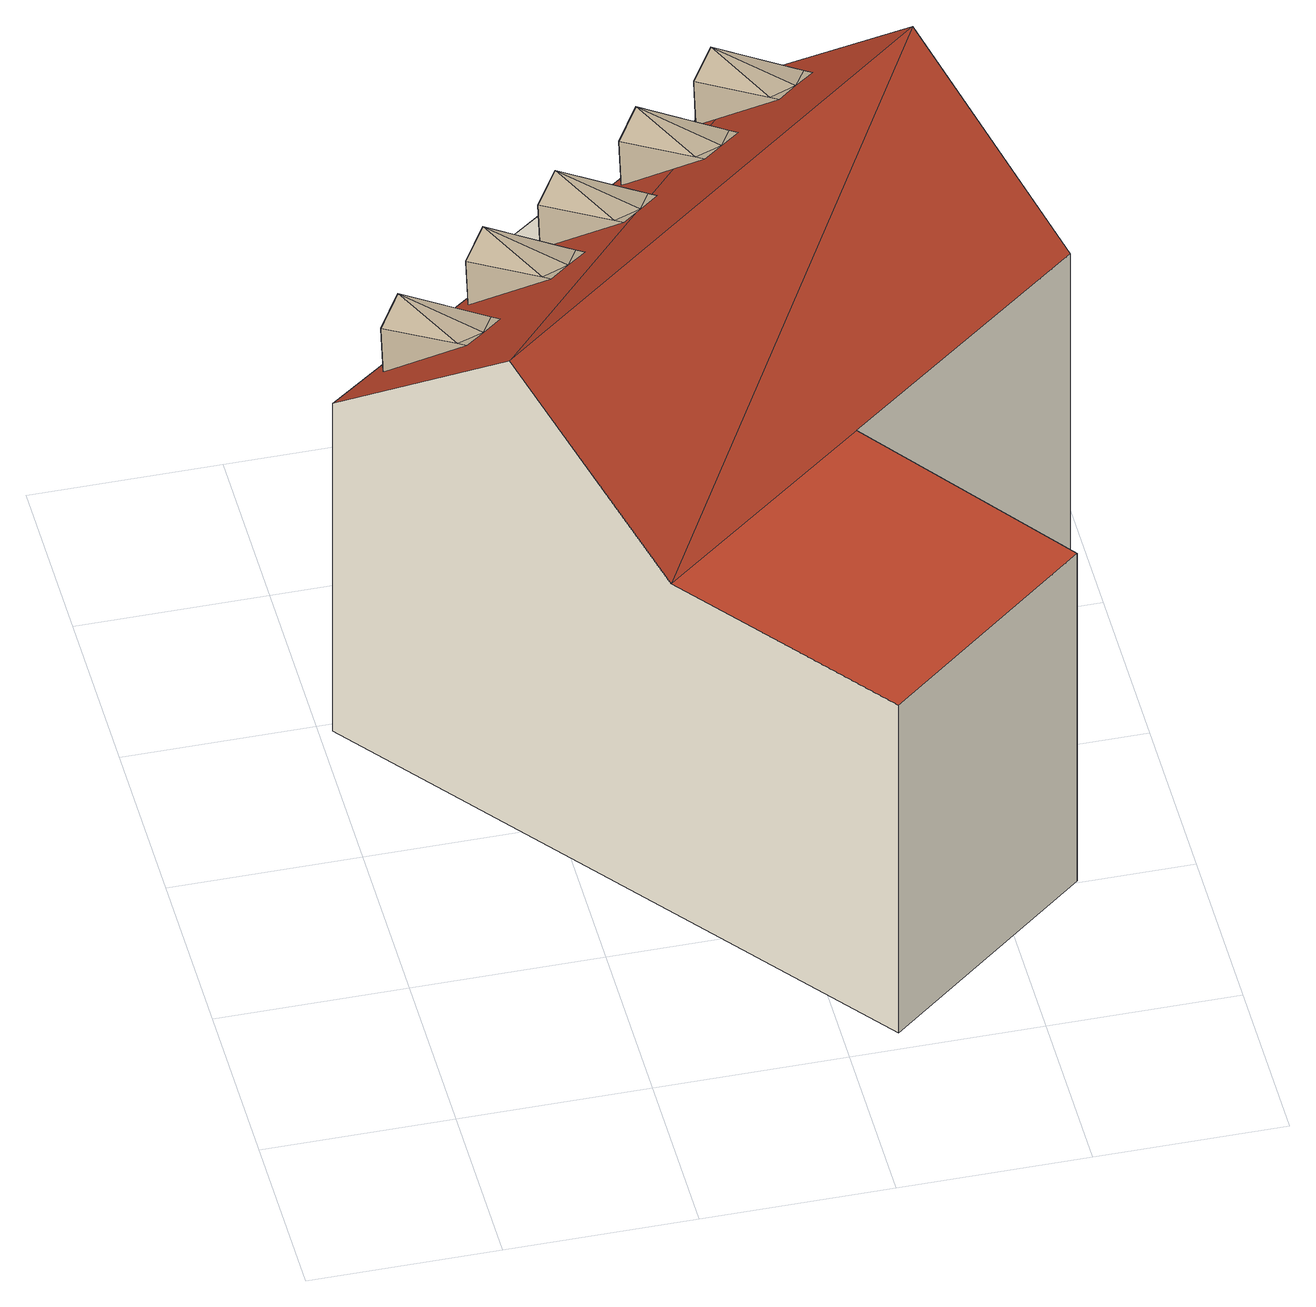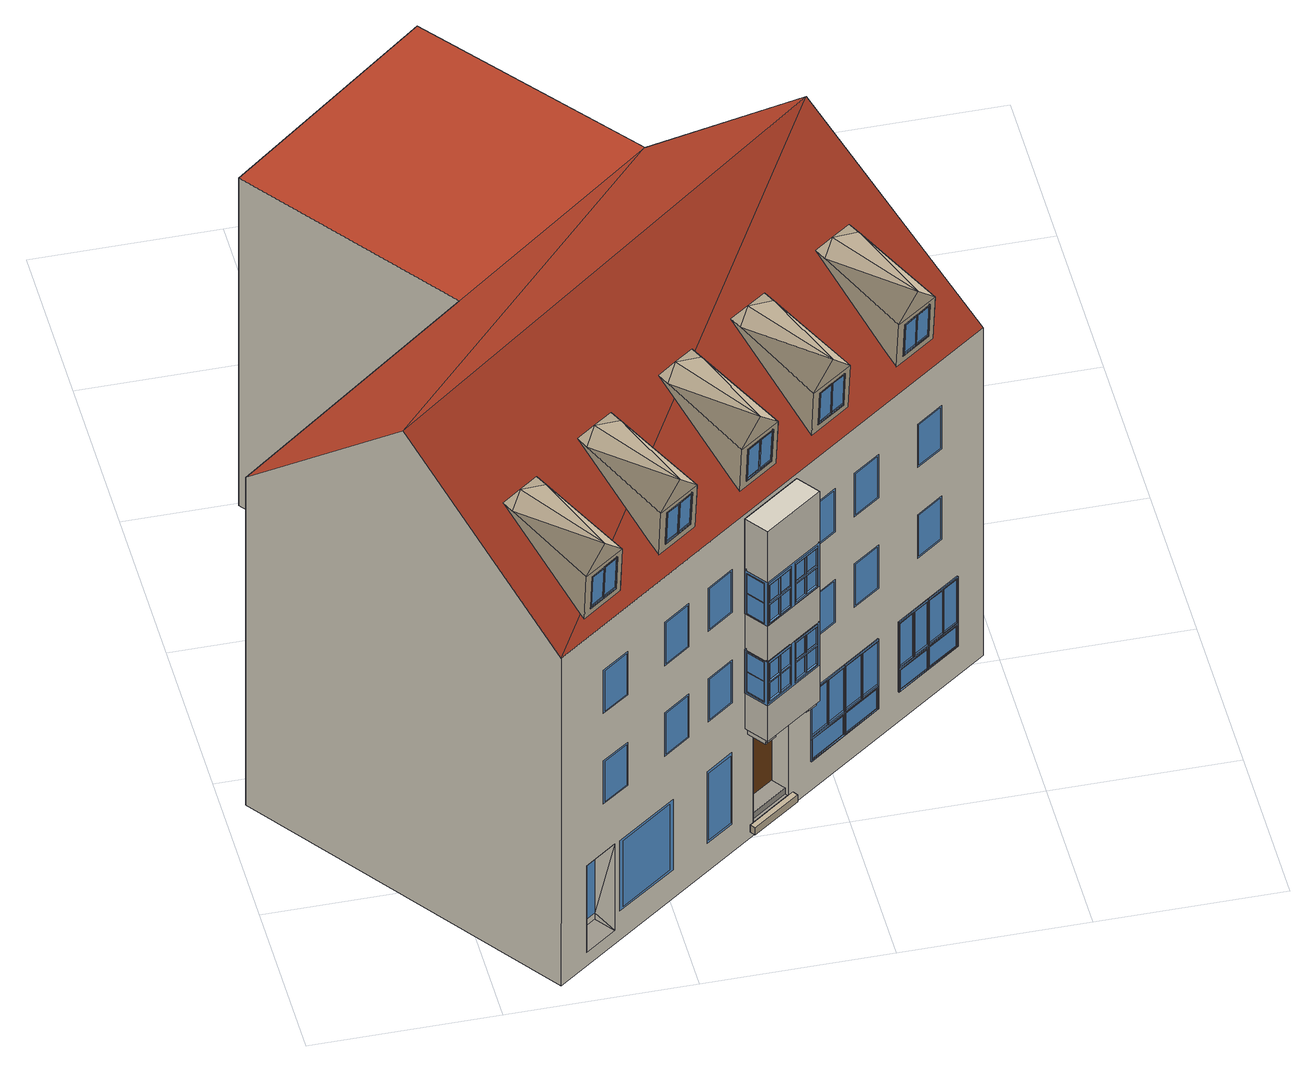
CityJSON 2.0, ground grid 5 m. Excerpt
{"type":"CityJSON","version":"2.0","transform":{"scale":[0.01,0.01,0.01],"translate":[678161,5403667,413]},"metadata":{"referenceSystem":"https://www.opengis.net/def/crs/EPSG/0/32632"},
"CityObjects":{
"building1":{"type":"Building","attributes":{"measuredHeight":15.39},"children":["building1-1","building1-2","building1-3","building1-4","building1-5","building1-6","building1-7"],"geometry":[{"type":"MultiSurface","lod":"3","boundaries":[[[0,1,2]],[[3,0,4]],[[5,6,1,7]],[[2,4,0]],[[1,6,8,2]],[[9,10,11,12,13,14]],[[15,16,6,5]],[[16,17,8,6]],[[7,1,0,3,18,19]],[[17,20,4,2,8]],[[19,15,5,7]],[[21,22,23,24]],[[25,26,27,28,29,30]],[[20,18,3,4],[31,32,33,34],[35,36,37,38],[39,40,41,42],[43,44,45,46,47,48,49,10,9,26,25,50,51,52,53],[54,55,56,57],[58,59,60,61],[62,63,64,65],[66,67,68,69],[70,71,72,73],[74,75,76,77],[78,79,80,81],[82,83,84,85],[86,87,88,89],[90,91,92,93],[94,95,96,97],[98,99,100,101],[102,103,104,105],[106,107,108,109],[110,111,112,113,114,115],[116,117,118,119]],[[22,42,23]],[[41,120,23]],[[42,41,23]],[[121,40,24]],[[39,21,24]],[[40,39,24]],[[122,123,124,125]],[[126,122,127,128]],[[129,32,130,131]],[[132,133,134,135]],[[136,137,125,138]],[[139,32,130,140],[141,142,143,144,145,132,135,146]],[[147,129,131,148],[149,124,123,150,127,122,125,137]],[[151,150,123,152]],[[153,154,155,156]],[[143,157,158,146]],[[159,156,153,160]],[[142,161,157,143]],[[156,159,162,155]],[[128,151,152,126],[162,159,160,163]],[[145,164,133,132]],[[165,166,167,168]],[[146,135,144,143]],[[123,122,126,152]],[[169,149,137,136,170,171]],[[157,161,172,158],[156,153,154,155]],[[141,172,161,142]],[[144,173,164,145]],[[174,175,176,177]],[[125,124,178,138]],[[128,127,150,151]],[[148,140,130,131]],[[135,134,173,144]],[[160,153,154,163]],[[32,129,147,139]],[[176,175,179,180]],[[146,158,172,141]],[[169,171,177,174,170,136,138,178]],[[177,176,180,171]],[[155,162,163,154]],[[133,164,173,134],[175,179,180,176]],[[178,124,149,169]],[[174,170,179,175]],[[170,171,180,179]],[[181,182,168,183]],[[184,185,166,186]],[[187,188,189,190]],[[191,165,192,193]],[[194,195,196,197]],[[148,131,198,199,200],[201,167,166,185,192,165,168,182]],[[131,130,31,198]],[[202,140,130,31,34],[203,204,194,205,206,207,208,197]],[[207,209,210,208]],[[204,211,195,194]],[[189,212,213,188]],[[193,184,186,191],[214,187,190,215]],[[188,187,214,213]],[[216,217,218,219]],[[166,165,191,186]],[[190,189,212,215]],[[197,196,220,203]],[[221,222,223,224]],[[225,226,227,228]],[[193,192,185,184]],[[147,139,140,148]],[[219,218,227,226]],[[195,211,220,196],[188,189,212,213]],[[205,229,230,206]],[[213,214,215,212]],[[34,199,198,31]],[[206,230,209,207]],[[209,230,229,210],[217,228,227,218]],[[231,167,201,232]],[[232,201,182,181,225,226]],[[216,225,228,217]],[[197,208,205,194]],[[208,210,229,205]],[[168,167,231,183]],[[218,217,228,227]],[[199,34,202,200]],[[232,226,219,216,225,181,183,231]],[[203,220,211,204]],[[233,234,235,236]],[[237,238,239,240]],[[33,139,140,202],[241,242,237,243,244,245,246,240]],[[234,233,247,248]],[[249,250,222,251]],[[252,147,148,200],[253,223,222,250,254,221,224,255]],[[256,249,251,257],[235,234,248,258]],[[259,255,224,260]],[[247,261,236,233]],[[245,262,263,246]],[[242,264,238,237]],[[257,221,254,256]],[[241,265,264,242]],[[262,266,267,263],[268,269,270,271]],[[248,247,261,258]],[[139,147,252,33]],[[272,273,269,268]],[[240,246,243,237]],[[236,235,258,261]],[[240,239,265,241]],[[274,223,253,275]],[[271,268,269,270]],[[243,267,266,244]],[[200,202,33,252]],[[244,266,262,245]],[[275,253,255,259,273,276]],[[272,268,271,277]],[[275,276,277,272,273,259,260,274]],[[246,263,267,243]],[[222,221,257,251]],[[238,264,265,239],[233,247,261,236]],[[256,254,250,249]],[[224,223,274,260]],[[202,200,148,140]],[[277,271,270,276]],[[273,276,270,269]],[[79,78,81,80],[278,279,280,281]],[[279,278,281,280]],[[74,77,76,75],[282,283,284,285]],[[283,282,285,284]],[[104,103,102,105],[286,287,288,289]],[[287,286,289,288]],[[290,291,292,293]],[[294,290,295,296]],[[297,36,298,299]],[[300,301,302,303]],[[304,305,293,306]],[[307,36,298,308],[309,310,311,312,313,300,303,314]],[[315,297,299,316],[317,292,291,318,295,290,293,305]],[[319,318,291,320]],[[321,322,323,324]],[[311,325,326,314]],[[327,324,321,328]],[[310,329,325,311]],[[324,327,330,323]],[[296,319,320,294],[330,327,328,331]],[[313,332,301,300]],[[333,334,335,336]],[[314,303,312,311]],[[291,290,294,320]],[[337,317,305,304,338,339]],[[325,329,340,326],[324,321,322,323]],[[309,340,329,310]],[[312,341,332,313]],[[342,343,344,345]],[[293,292,346,306]],[[296,295,318,319]],[[316,308,298,299]],[[303,302,341,312]],[[328,321,322,331]],[[36,297,315,307]],[[344,343,347,348]],[[314,326,340,309]],[[337,339,345,342,338,304,306,346]],[[345,344,348,339]],[[323,330,331,322]],[[301,332,341,302],[343,347,348,344]],[[346,292,317,337]],[[342,338,347,343]],[[338,339,348,347]],[[349,350,336,351]],[[352,353,334,354]],[[355,356,357,358]],[[359,333,360,361]],[[362,363,364,365]],[[316,299,366,367,368],[369,335,334,353,360,333,336,350]],[[299,298,35,366]],[[370,308,298,35,38],[371,372,362,373,374,375,376,365]],[[375,377,378,376]],[[372,379,363,362]],[[357,380,381,356]],[[361,352,354,359],[382,355,358,383]],[[356,355,382,381]],[[384,385,386,387]],[[334,333,359,354]],[[358,357,380,383]],[[365,364,388,371]],[[389,390,391,392]],[[393,394,395,396]],[[361,360,353,352]],[[315,307,308,316]],[[387,386,395,394]],[[363,379,388,364],[356,357,380,381]],[[373,397,398,374]],[[381,382,383,380]],[[38,367,366,35]],[[374,398,377,375]],[[377,398,397,378],[385,396,395,386]],[[399,335,369,400]],[[400,369,350,349,393,394]],[[384,393,396,385]],[[365,376,373,362]],[[376,378,397,373]],[[336,335,399,351]],[[386,385,396,395]],[[367,38,370,368]],[[400,394,387,384,393,349,351,399]],[[371,388,379,372]],[[401,402,403,404]],[[405,406,407,408]],[[37,307,308,370],[409,410,405,411,412,413,414,408]],[[402,401,415,416]],[[417,418,390,419]],[[420,315,316,368],[421,391,390,418,422,389,392,423]],[[424,417,419,425],[403,402,416,426]],[[427,423,392,428]],[[415,429,404,401]],[[413,430,431,414]],[[410,432,406,405]],[[425,389,422,424]],[[409,433,432,410]],[[430,434,435,431],[436,437,438,439]],[[416,415,429,426]],[[307,315,420,37]],[[440,441,437,436]],[[408,414,411,405]],[[404,403,426,429]],[[408,407,433,409]],[[442,391,421,443]],[[439,436,437,438]],[[411,435,434,412]],[[368,370,37,420]],[[412,434,430,413]],[[443,421,423,427,441,444]],[[440,436,439,445]],[[443,444,445,440,441,427,428,442]],[[414,431,435,411]],[[390,389,425,419]],[[406,432,433,407],[401,415,429,404]],[[424,422,418,417]],[[392,391,442,428]],[[370,368,316,308]],[[445,439,438,444]],[[441,444,438,437]],[[107,106,109,108],[446,447,448,449]],[[447,446,449,448]],[[101,100,99,98],[450,451,452,453]],[[451,450,453,452]],[[58,61,60,59],[454,455,456,457]],[[455,454,457,456]],[[63,62,65,64],[458,459,460,461]],[[459,458,461,460]],[[55,54,57,56],[462,463,464,465]],[[463,462,465,464]],[[121,24,23,120]],[[466,467,468,469,470,471,472,30,29,12,11,473,474,475,476]],[[477,478,479,480],[481,482,483,484]],[[485,486,487,488]],[[489,490,491,492]],[[493,481,484,494]],[[495,496,497,498]],[[499,500,501,502]],[[484,481,482,483]],[[503,504,499,502]],[[490,489,505,506]],[[506,505,507,508]],[[487,486,509,510],[490,491,508,506]],[[511,510,509,512]],[[513,480,479,514]],[[515,516,494,493,517,518,498,497]],[[519,520,504,503]],[[491,508,506,490]],[[519,503,502,501],[505,489,492,507]],[[517,516,483,482]],[[514,479,478,521]],[[522,523,524,525],[512,485,488,514,521,526,513,511]],[[500,499,496,495]],[[515,527,528,518,517,516]],[[518,528,495,498]],[[529,525,522,530]],[[511,513,514,488]],[[493,517,482,481]],[[497,496,527,515]],[[488,487,510,511]],[[494,484,483,516]],[[512,509,486,485]],[[492,491,508,507]],[[525,529,531,524]],[[521,478,477,526]],[[526,477,480,513]],[[501,500,520,519]],[[532,533,534,535],[536,537,538,539]],[[540,541,542,543]],[[544,545,546,547]],[[548,536,539,549]],[[550,551,552,553]],[[554,555,556,557]],[[539,536,537,538]],[[558,559,554,557]],[[545,544,560,561]],[[561,560,562,563]],[[542,541,564,565],[545,546,563,561]],[[566,565,564,567]],[[568,535,534,569]],[[570,571,549,548,572,573,553,552]],[[574,575,559,558]],[[546,563,561,545]],[[574,558,557,556],[560,544,547,562]],[[572,571,538,537]],[[569,534,533,576]],[[577,578,579,580],[567,540,543,569,576,581,568,566]],[[555,554,551,550]],[[570,582,583,573,572,571]],[[573,583,550,553]],[[584,580,577,585]],[[566,568,569,543]],[[548,572,537,536]],[[552,551,582,570]],[[543,542,565,566]],[[549,539,538,571]],[[567,564,541,540]],[[547,546,563,562]],[[580,584,586,579]],[[576,533,532,581]],[[581,532,535,568]],[[556,555,575,574]],[[587,588,589,590],[591,592,593,594]],[[595,596,597,598]],[[599,600,601,602]],[[603,591,594,604]],[[605,606,607,608]],[[609,610,611,612]],[[594,591,592,593]],[[613,614,609,612]],[[600,599,615,616]],[[616,615,617,618]],[[597,596,619,620],[600,601,618,616]],[[621,620,619,622]],[[623,590,589,624]],[[625,626,604,603,627,628,608,607]],[[629,630,614,613]],[[601,618,616,600]],[[629,613,612,611],[615,599,602,617]],[[627,626,593,592]],[[624,589,588,631]],[[632,633,634,635],[622,595,598,624,631,636,623,621]],[[610,609,606,605]],[[625,637,638,628,627,626]],[[628,638,605,608]],[[639,635,632,640]],[[621,623,624,598]],[[603,627,592,591]],[[607,606,637,625]],[[598,597,620,621]],[[604,594,593,626]],[[622,619,596,595]],[[602,601,618,617]],[[635,639,641,634]],[[631,588,587,636]],[[636,587,590,623]],[[611,610,630,629]],[[642,643,644,645],[646,647,648,649]],[[650,651,652,653]],[[654,655,656,657]],[[658,646,649,659]],[[660,661,662,663]],[[664,665,666,667]],[[649,646,647,648]],[[668,669,664,667]],[[655,654,670,671]],[[671,670,672,673]],[[652,651,674,675],[655,656,673,671]],[[676,675,674,677]],[[678,645,644,679]],[[680,681,659,658,682,683,663,662]],[[684,685,669,668]],[[656,673,671,655]],[[684,668,667,666],[670,654,657,672]],[[682,681,648,647]],[[679,644,643,686]],[[687,688,689,690],[677,650,653,679,686,691,678,676]],[[665,664,661,660]],[[680,692,693,683,682,681]],[[683,693,660,663]],[[694,690,687,695]],[[676,678,679,653]],[[658,682,647,646]],[[662,661,692,680]],[[653,652,675,676]],[[659,649,648,681]],[[677,674,651,650]],[[657,656,673,672]],[[690,694,696,689]],[[686,643,642,691]],[[691,642,645,678]],[[666,665,685,684]],[[697,698,699,700],[701,702,703,704]],[[705,706,707,708]],[[709,710,711,712]],[[713,701,704,714]],[[715,716,717,718]],[[719,720,721,722]],[[704,701,702,703]],[[723,724,719,722]],[[710,709,725,726]],[[726,725,727,728]],[[707,706,729,730],[710,711,728,726]],[[731,730,729,732]],[[733,700,699,734]],[[735,736,714,713,737,738,718,717]],[[739,740,724,723]],[[711,728,726,710]],[[739,723,722,721],[725,709,712,727]],[[737,736,703,702]],[[734,699,698,741]],[[742,743,744,745],[732,705,708,734,741,746,733,731]],[[720,719,716,715]],[[735,747,748,738,737,736]],[[738,748,715,718]],[[749,745,742,750]],[[731,733,734,708]],[[713,737,702,701]],[[717,716,747,735]],[[708,707,730,731]],[[714,704,703,736]],[[732,729,706,705]],[[712,711,728,727]],[[745,749,751,744]],[[741,698,697,746]],[[746,697,700,733]],[[721,720,740,739]],[[752,753,754,755]],[[756,757,758,759]],[[760,761,762,763]],[[764,765,762,766]],[[754,767,768,757]],[[769,757,754,770]],[[771,772,773,774]],[[775,776,777,778]],[[779,780,774,771]],[[775,778,781,782]],[[783,784,785,786]],[[787,776,788,789]],[[790,780,791,792]],[[793,777,778,781]],[[794,788,776,775]],[[795,796,797,798]],[[778,777,799,800]],[[801,802,781,778,800,803,773,772]],[[774,780,804,805]],[[802,806,793,781]],[[796,807,808,809,810,811,797]],[[791,812,772,773]],[[813,814,795,798,815]],[[816,817,812,818]],[[804,819,791,780]],[[813,820,809,810]],[[786,785,793,821]],[[772,812,817,801]],[[822,804,780,790]],[[771,779,812,772]],[[820,823,808,809]],[[795,814,805,803,800,794,775,782,824,802,801,825,807,796]],[[781,793,785,782]],[[776,785,782,775]],[[810,813,815,811]],[[801,817,826,825]],[[817,826,779,812]],[[792,791,819,827]],[[815,798,797,811],[789,828,829,787],[790,792,827,822],[830,816,818,831],[786,821,832,783]],[[799,788,776,777]],[[803,819,791,773]],[[833,834,835,836]],[[755,754,757,756]],[[837,838,839,840]],[[835,841,842,836]],[[843,753,758,844]],[[845,846,847,848,849,755,756,766]],[[850,851,852,853]],[[764,766,756,759]],[[838,854,850,853,839]],[[844,758,757,769]],[[851,855,856,857,837,840,852]],[[759,758,753,752]],[[757,762,766,756]],[[836,848,847,842]],[[763,768,848,847]],[[767,834,835,768]],[[858,841,763,859]],[[860,861,841,858]],[[862,761,762,863]],[[864,834,767,865]],[[863,762,765,866]],[[854,838,867,868]],[[869,760,861,860]],[[865,767,768,870]],[[765,758,759,764]],[[793,812,791,777]],[[758,757,762,765]],[[871,872,761,862]],[[866,765,872,871]],[[835,841,763,768]],[[800,799,788,794]],[[753,754,757,758]],[[873,872,765,764]],[[859,763,760,869]],[[848,768,767,849]],[[868,854,752,759,764,873,855,856]],[[836,835,768,848]],[[846,760,763,847]],[[827,819,804,822]],[[861,760,763,841]],[[766,762,761,845]],[[838,867,857,837]],[[754,767,849,755]],[[874,861,760,846]],[[760,761,845,846]],[[782,785,784,824]],[[806,817,812,793]],[[773,791,780,774]],[[829,777,776,787]],[[819,799,777,791]],[[805,804,819,803]],[[839,853,852,840],[864,865,870,875],[844,769,770,843],[871,862,863,866],[858,859,869,860]],[[867,868,856,857]],[[825,826,779,771]],[[806,817,801,802]],[[831,779,826,830]],[[824,784,806,802]],[[818,812,779,831]],[[830,826,817,816]],[[784,806,793,785]],[[828,799,777,829]],[[776,785,793,777]],[[789,788,799,828]],[[823,814,805,774,771,825,807,808]],[[832,806,784,783]],[[780,791,812,779]],[[819,799,800,803]],[[814,813,820,823]],[[821,793,806,832]],[[875,835,834,864]],[[870,768,835,875]],[[847,763,841,842]],[[850,854,752,755,849,833,836,842,874,846,845,873,855,851]],[[761,872,765,762]],[[845,761,872,873]],[[876,877,878,879],[880,881,882,883],[884,885,886,887]],[[770,754,753,843]],[[888,889,890,891]],[[763,762,757,768]],[[114,113,892,893],[894,895,896,897]],[[842,841,861,874]],[[112,111,898,899],[877,876,879,878]],[[849,767,834,833]],[[887,886,885,884]],[[882,881,880,883]],[[895,894,897,896],[890,889,888,891],[900,901,902,903]],[[893,892,899,898],[853,839,840,852],[798,815,811,797]],[[112,111,114,113]],[[903,902,901,900]],[[904,905,906,907]],[[908,909,910,911,912,913,914,915]],[[916,917,918,919]],[[920,921,922,923]],[[906,924,925,907],[926,927,928,929],[930,916,919,931],[932,933,934,935],[936,937,938,939]],[[930,940,917,916]],[[905,941,942,924,906]],[[943,944,945,946,904,907,925]],[[913,918,917,914]],[[947,915,914,948]],[[949,950,951,952]],[[953,954,911,910]],[[952,911,910,955]],[[956,957,958,959]],[[960,961,962,963]],[[964,965,966,967]],[[968,969,970,971]],[[972,973,974,975]],[[976,977,978,979]],[[980,981,982,983]],[[984,985,986,964,967,987,979,978]],[[988,989,969,990]],[[991,977,968,992]],[[973,993,994,982,983,995,974]],[[970,969,989,996]],[[959,964,986,997]],[[998,999,961,960]],[[985,999,1000,986]],[[983,980,1001,995]],[[971,978,979,970]],[[990,969,976,1002]],[[1000,965,964,986]],[[966,957,958,965]],[[987,1003,976,979]],[[958,962,997,959]],[[978,977,1004,984]],[[989,1003,976,969]],[[959,958,965,964]],[[1005,958,957,1006]],[[980,1007,972,975,1001]],[[1008,966,965,1009]],[[1010,1004,977,991]],[[969,976,977,968]],[[1011,1012,968,971]],[[958,962,1000,965]],[[992,968,1012,1013]],[[1014,961,999,985]],[[955,1015,1016,1017]],[[1018,1019,945,946]],[[1020,1007,996,970,971,1011,993,994]],[[1013,1012,1004,1010]],[[961,999,1000,962]],[[1021,1022,918,913]],[[953,923,917,954]],[[919,918,1022,931]],[[1023,1000,999,998]],[[999,1004,984,985]],[[963,962,1000,1023]],[[918,1024,954,917]],[[1007,980,981,1020]],[[912,1024,950,949]],[[1025,920,923,953]],[[1003,966,967,987]],[[1006,957,966,1008]],[[914,917,940,948]],[[910,953,1015,955]],[[908,920,921,1026]],[[942,941,1021,913,912,949,952,955,1017,909,908,1026,944,943]],[[928,954,951,929]],[[947,922,923,915]],[[933,920,923,934]],[[1027,1028,1029,1030]],[[1016,1025,953,1015]],[[909,1025,953,910]],[[952,951,954,911]],[[951,1015,953,954]],[[918,1024,912,913]],[[1019,941,1021,948,947,1026,944,945]],[[926,950,1024,927]],[[934,923,922,935]],[[922,940,948,947]],[[939,1016,1015,936]],[[931,1022,940,930]],[[929,951,950,926]],[[915,923,920,908]],[[932,921,920,933]],[[905,1018,946,904]],[[951,1015,955,952]],[[1026,921,922,947]],[[938,1025,1016,939]],[[937,953,1025,938]],[[942,943,925,924]],[[1024,950,951,954]],[[1022,918,917,940]],[[940,917,923,922]],[[936,1015,953,937]],[[948,940,1022,1021]],[[935,922,921,932]],[[917,923,915,914]],[[1017,1016,1025,909]],[[1031,1032,1033,1034]],[[1035,1036,1037,1038],[1039,1040,1041,1042],[1043,1044,1045,1046]],[[911,954,1024,912]],[[927,1024,954,928]],[[941,905,1018,1019]],[[1025,920,908,909]],[[1041,1040,1039,1042]],[[1047,1048,1049,1050],[1036,1035,1038,1037]],[[1050,1049,1051,1052],[975,1001,995,974],[924,906,907,925]],[[1053,1054,1055,1056],[1029,1028,1027,1030],[1034,1033,1032,1031]],[[1057,1058,1047,1048]],[[1046,1045,1044,1043]],[[1052,1051,1057,1058],[1054,1053,1056,1055]],[[1009,965,958,1005]],[[1000,977,976,965]],[[997,962,961,1014]],[[967,966,957,956]],[[984,1004,1012,1011]],[[1059,1003,989,988]],[[999,1004,977,1000]],[[1004,1012,968,977]],[[986,1000,962,997]],[[981,1020,994,982]],[[979,976,969,970]],[[1003,966,965,976]],[[972,1007,996,987,967,956,959,997,1014,985,984,1011,993,973]],[[1001,975,974,995],[1006,1008,1009,1005],[990,1002,1059,988],[1013,1010,991,992],[963,1023,998,960]],[[971,968,977,978]],[[1002,976,1003,1059]],[[996,989,1003,987]],[[88,87,86,89],[1060,1061,1062,1063]],[[1061,1060,1063,1062]],[[93,92,91,90],[1064,1065,1066,1067]],[[1065,1064,1067,1066]],[[71,70,73,72],[1068,1069,1070,1071]],[[1069,1068,1071,1070]],[[94,97,96,95],[1072,1073,1074,1075]],[[1073,1072,1075,1074]],[[83,82,85,84],[1076,1077,1078,1079]],[[1077,1076,1079,1078]],[[68,67,66,69],[1080,1081,1082,1083]],[[1081,1080,1083,1082]],[[15,19,18,20,17,16]],[[41,40,121,120]],[[46,45,466,476]],[[52,51,471,470]],[[44,43,468,467]],[[51,50,472,471]],[[47,46,476,475]],[[48,47,475,474]],[[45,44,467,466]],[[50,25,30,472]],[[53,52,470,469]],[[10,49,473,11]],[[49,48,474,473]],[[43,53,469,468]],[[9,14,27,26]],[[29,28,13,12]],[[27,14,13,28]],[[42,22,21,39]]],"semantics":{"surfaces":[{"type":"RoofSurface","klumMaterialClass":"Ceramic","klumMaterialIndex":"D201","materialUncertainty":0.3},{"type":"RoofSurface"},{"type":"WallSurface","klumMaterialClass":"Plaster","klumMaterialIndex":"I202","materialUncertainty":0.3},{"type":"WallSurface"},{"type":"Window","frameMaterialClass":"Metal","frameMaterialName":"Aluminium","paneMaterialClass":"Glass","materialUncertainty":0.5},{"type":"Window","@cityeditor:layer":"WallSurface.LoD3","paneMaterialClass":"Glass"},{"type":"Door","klumMaterialClass":"Wood","klumMaterialIndex":"L001","materialUncertainty":0.5},{"type":"Window","@cityeditor:layer":"Unclassified.LoD3","frameMaterialClass":"Metal","frameMaterialName":"Aluminium","paneMaterialClass":"Glass","materialUncertainty":0.5},{"type":"GroundSurface"},{"type":"OuterCeilingSurface"},{"type":"OuterFloorSurface","klumMaterialClass":"Concrete","klumMaterialIndex":"E303","materialUncertainty":0.3}],"values":[0,0,1,0,0,2,3,3,3,3,3,2,2,2,2,2,2,2,2,2,4,4,4,4,4,4,4,4,4,4,4,4,4,4,4,4,4,4,4,4,4,4,4,4,4,4,4,4,4,4,4,4,4,4,4,4,4,4,4,4,4,4,4,4,4,4,4,4,4,4,4,4,4,4,4,4,4,4,4,4,4,4,4,4,4,4,4,4,4,4,4,4,4,4,4,4,4,4,4,4,4,4,4,4,4,4,4,4,4,4,4,4,4,4,4,4,4,4,4,4,4,4,4,4,4,4,4,4,4,4,4,4,4,4,4,4,4,4,4,4,4,4,4,4,4,4,4,4,4,4,4,4,4,4,4,4,4,4,4,4,4,4,4,4,4,4,4,4,4,4,4,4,4,4,4,4,4,4,4,4,4,4,4,4,4,4,4,4,4,4,4,4,4,4,4,4,4,4,4,4,4,4,4,4,4,4,4,4,4,4,4,4,4,4,4,4,4,4,4,4,4,4,4,4,4,4,4,4,4,4,4,4,4,4,4,4,4,4,4,4,4,4,4,4,4,4,4,4,4,4,4,4,4,4,4,4,4,4,4,4,5,6,7,7,7,7,7,7,7,7,7,7,7,7,7,7,7,7,7,7,7,7,7,7,7,7,7,7,7,7,7,7,7,7,7,7,7,7,7,7,7,7,7,7,7,7,7,7,7,7,7,7,7,7,7,7,7,7,7,7,7,7,7,7,7,7,7,7,7,7,7,7,7,7,7,7,7,7,7,7,7,7,7,7,7,7,7,7,7,7,7,7,7,7,7,7,7,7,7,7,7,7,7,7,7,7,7,7,7,7,7,7,7,7,7,7,7,7,7,7,7,7,7,7,7,7,7,7,7,7,7,7,7,7,7,7,7,7,7,7,7,7,7,7,7,7,7,7,7,7,7,7,7,7,7,7,7,7,7,7,7,7,7,7,7,7,7,7,7,7,7,7,7,7,7,7,7,4,4,4,4,4,4,4,4,4,4,4,4,4,4,4,4,4,4,4,4,4,4,4,4,4,4,4,4,4,4,4,4,4,4,4,4,4,4,4,4,4,4,4,4,4,4,4,4,4,4,4,4,4,4,4,4,4,4,4,4,4,4,4,4,4,4,4,4,4,4,4,4,4,4,4,4,4,4,4,4,4,4,4,4,4,4,4,4,4,4,4,4,4,4,4,4,4,4,4,4,4,4,4,4,4,4,4,4,4,4,4,4,4,4,4,4,4,4,4,4,4,4,4,4,4,4,4,4,4,4,4,4,4,4,4,4,4,4,4,4,4,4,4,4,4,4,4,4,4,4,4,4,4,4,4,4,4,4,4,4,4,4,4,4,4,4,4,4,4,4,4,4,4,4,4,4,4,4,4,4,4,4,4,4,4,4,4,4,4,4,4,4,4,4,4,4,4,4,4,4,4,4,4,4,4,4,4,4,4,4,4,4,4,4,4,4,4,4,4,4,4,4,4,4,4,4,4,4,4,4,4,4,4,4,4,4,4,4,4,4,4,4,4,4,4,4,4,4,4,4,4,4,4,4,4,4,4,4,4,4,4,4,4,4,4,4,4,4,4,4,4,4,8,9,9,9,9,9,9,9,9,9,9,9,9,9,10,10,10,10]}}]},
"building1-1":{"type":"BuildingInstallation","attributes":{"klumMaterialClass":"Concrete","klumMaterialIndex":"E303","materialUncertainty":0.3,"relationToConstruction":"outside"},"parents":["building1"],"geometry":[{"type":"MultiSurface","lod":"3","boundaries":[[[1084,1085,1086,1087]],[[1088,1089,1084,1087]],[[1090,1088,1087,1086]],[[1091,1090,1086,1085]],[[1089,1091,1085,1084]],[[1091,1089,1088,1090]]]}]},
"building1-2":{"type":"BuildingInstallation","attributes":{"@cityeditor:layer":"Unclassified.LoD3","relationToConstruction":"outside"},"parents":["building1"],"geometry":[{"type":"MultiSurface","lod":"3","boundaries":[[[1092,1093,1094]],[[1095,523,524,531]],[[530,1095,531,529],[527,496,499,504,520,500,495,528]],[[523,1095,530,522]],[[1096,1092,1097,1098]],[[1099,1100,1101]],[[1102,1097,1092,1094],[522,525,524,523]],[[1100,1093,1101]],[[1096,1093,1092]],[[1096,1098,1101]],[[1100,1099,1102,1094]],[[1093,1096,1101]],[[1093,1100,1094]]]}]},
"building1-3":{"type":"BuildingInstallation","attributes":{"@cityeditor:layer":"Unclassified.LoD3","relationToConstruction":"outside"},"parents":["building1"],"geometry":[{"type":"MultiSurface","lod":"3","boundaries":[[[1103,1104,1105]],[[1106,578,579,586]],[[585,1106,586,584],[582,551,554,559,575,555,550,583]],[[578,1106,585,577]],[[1107,1103,1108,1109]],[[1110,1111,1112]],[[1113,1108,1103,1105],[577,580,579,578]],[[1111,1104,1112]],[[1107,1104,1103]],[[1107,1109,1112]],[[1111,1110,1113,1105]],[[1104,1107,1112]],[[1104,1111,1105]]]}]},
"building1-4":{"type":"BuildingInstallation","attributes":{"@cityeditor:layer":"Unclassified.LoD3","relationToConstruction":"outside"},"parents":["building1"],"geometry":[{"type":"MultiSurface","lod":"3","boundaries":[[[1114,1115,1116]],[[1117,633,634,641]],[[640,1117,641,639],[637,606,609,614,630,610,605,638]],[[633,1117,640,632]],[[1118,1114,1119,1120]],[[1121,1122,1123]],[[1124,1119,1114,1116],[632,635,634,633]],[[1122,1115,1123]],[[1118,1115,1114]],[[1118,1120,1123]],[[1122,1121,1124,1116]],[[1115,1118,1123]],[[1115,1122,1116]]]}]},
"building1-5":{"type":"BuildingInstallation","attributes":{"@cityeditor:layer":"Unclassified.LoD3","relationToConstruction":"outside"},"parents":["building1"],"geometry":[{"type":"MultiSurface","lod":"3","boundaries":[[[1125,1126,1127]],[[1128,688,689,696]],[[695,1128,696,694],[692,661,664,669,685,665,660,693]],[[688,1128,695,687]],[[1129,1125,1130,1131]],[[1132,1133,1134]],[[1135,1130,1125,1127],[687,690,689,688]],[[1133,1126,1134]],[[1129,1126,1125]],[[1129,1131,1134]],[[1133,1132,1135,1127]],[[1126,1129,1134]],[[1126,1133,1127]]]}]},
"building1-6":{"type":"BuildingInstallation","attributes":{"@cityeditor:layer":"Unclassified.LoD3","relationToConstruction":"outside"},"parents":["building1"],"geometry":[{"type":"MultiSurface","lod":"3","boundaries":[[[1136,1137,1138]],[[1139,743,744,751]],[[750,1139,751,749],[747,716,719,724,740,720,715,748]],[[743,1139,750,742]],[[1140,1136,1141,1142]],[[1143,1144,1145]],[[1146,1141,1136,1138],[742,745,744,743]],[[1144,1137,1145]],[[1140,1137,1136]],[[1140,1142,1145]],[[1144,1143,1146,1138]],[[1137,1140,1145]],[[1137,1144,1138]]]}]},
"building1-7":{"type":"BuildingPart","attributes":{"klumMaterialClass":"Concrete","klumMaterialIndex":"E202","materialUncertainty":0.5},"parents":["building1"],"geometry":[{"type":"MultiSurface","lod":"3","boundaries":[[[1147,1148,1149,1150,1151,1152]],[[1153,1051,1049,1154]],[[1155,898,111,110]],[[115,114,893,1156]],[[111,110,115,114]],[[1157,1158,1159,1148,1147,117,1160,1161,118,1162,1153,1154]],[[117,116,119,118]],[[1163,1150,1149,1164]],[[1165,116,119,1166]],[[1167,1168,1169,1170]],[[118,1161,1170,1169,1166,119]],[[1159,1158,1171,1172,1163,1164]],[[1160,117,118,1161]],[[1168,1165,1166,1169]],[[1160,1167,1170,1161]],[[1171,1152,1151,1172]],[[1157,1048,1057,1162,118,117,1147,1152,1171,1158]],[[1162,1057,1051,1153]],[[1159,1164,1149,1148]],[[1160,117,116,1165,1168,1167]],[[1151,1150,1163,1172]],[[1154,1049,1048,1157]],[[110,115,1156,1155]],[[1058,112,899,1052]],[[1156,893,898,1155]],[[1050,892,113,1047]],[[1047,113,112,1058]],[[1052,899,892,1050]]]}]}
},
"vertices":[
[381,1030,1629],[695,628,1175],[1636,2011,1629],[35,1473,1175],[1334,2427,1175],[1698,507,1175],[1273,1077,1175],[1139,59,1175],[1938,1594,1175],[636,1915,134],[636,1915,415],[668,1872,415],[668,1872,154],[642,1908,154],[642,1908,134],[1698,507,90],[1273,1077,90],[1938,1594,90],[35,1473,90],[1139,59,90],[1334,2427,90],[1293,2317,135],[1207,2254,135],[1207,2254,156],[1293,2317,156],[743,1993,415],[743,1993,134],[748,1986,134],[748,1986,154],[775,1950,154],[775,1950,415],[294,1663,186],[294,1663,418],[113,1531,418],[113,1531,186],[564,1862,184],[564,1862,416],[357,1710,416],[357,1710,184],[1255,2369,135],[1255,2369,421],[1169,2306,421],[1169,2306,135],[699,1961,433],[690,1954,434],[680,1947,433],[671,1941,432],[662,1934,429],[653,1927,425],[645,1921,421],[735,1987,421],[726,1981,425],[718,1975,429],[708,1968,432],[990,2175,418],[990,2175,185],[1153,2294,185],[1153,2294,418],[809,2042,183],[885,2097,183],[885,2097,421],[809,2042,421],[1129,2277,725],[1129,2277,582],[1204,2331,582],[1204,2331,725],[1204,2331,1025],[1129,2277,1025],[1129,2277,882],[1204,2331,882],[941,2138,1026],[941,2138,882],[1015,2193,882],[1015,2193,1026],[941,2138,582],[1015,2193,582],[1015,2193,726],[941,2138,726],[807,2040,726],[807,2040,583],[882,2095,583],[882,2095,726],[807,2040,1026],[807,2040,883],[882,2095,883],[882,2095,1026],[565,1863,1027],[491,1808,1027],[491,1808,884],[565,1863,884],[432,1765,884],[432,1765,1028],[357,1710,1028],[357,1710,884],[164,1568,884],[238,1623,884],[238,1623,1028],[164,1568,1028],[565,1863,584],[565,1863,727],[491,1808,727],[491,1808,584],[432,1765,728],[357,1710,728],[357,1710,584],[432,1765,584],[164,1568,728],[164,1568,584],[238,1623,584],[238,1623,728],[609,1895,1161],[609,1895,991],[609,1895,847],[769,2012,847],[769,2012,991],[769,2012,1161],[636,1915,443],[636,1915,466],[614,1899,466],[614,1899,443],[1207,2254,421],[1293,2317,421],[253,1621,264],[253,1621,413],[255,1622,413],[255,1622,264],[252,1623,264],[211,1590,264],[209,1592,264],[300,1655,418],[294,1663,259],[300,1655,259],[292,1662,413],[294,1660,413],[251,1629,413],[249,1630,413],[296,1656,264],[298,1654,264],[253,1624,264],[204,1597,418],[204,1597,259],[205,1598,413],[205,1598,264],[247,1629,264],[249,1630,264],[292,1662,264],[247,1629,413],[209,1589,418],[209,1589,259],[298,1654,413],[211,1590,413],[209,1592,413],[252,1623,413],[248,1626,270],[248,1626,407],[208,1597,407],[208,1597,270],[249,1627,264],[249,1627,413],[210,1593,270],[251,1622,270],[206,1596,264],[210,1593,407],[251,1622,407],[294,1660,264],[207,1588,188],[207,1588,257],[210,1589,257],[210,1589,188],[296,1656,413],[296,1656,270],[296,1656,407],[206,1596,413],[251,1629,264],[255,1625,270],[252,1629,270],[252,1629,407],[255,1625,407],[253,1624,413],[293,1660,270],[293,1660,407],[294,1654,188],[296,1653,188],[209,1592,188],[120,1527,257],[122,1525,257],[206,1590,257],[123,1529,191],[120,1533,191],[200,1591,191],[203,1587,191],[206,1590,188],[122,1525,188],[120,1527,188],[201,1595,188],[203,1593,188],[203,1593,257],[201,1595,257],[300,1655,186],[119,1523,186],[119,1523,259],[296,1653,257],[113,1531,259],[116,1533,257],[116,1533,188],[204,1598,188],[291,1662,188],[291,1662,257],[204,1598,257],[293,1659,257],[206,1596,257],[118,1531,188],[200,1591,254],[120,1533,254],[123,1529,254],[203,1587,254],[211,1593,191],[208,1597,191],[208,1597,254],[211,1593,254],[118,1531,257],[163,1555,264],[163,1555,413],[165,1556,413],[165,1556,264],[294,1654,191],[294,1654,254],[291,1658,254],[291,1658,191],[206,1596,188],[293,1659,188],[209,1592,257],[294,1654,257],[117,1531,270],[120,1527,270],[120,1527,407],[117,1531,407],[157,1563,264],[159,1561,264],[159,1561,413],[157,1563,413],[115,1532,413],[115,1532,264],[159,1564,264],[202,1596,264],[202,1596,413],[159,1564,413],[157,1560,270],[160,1556,270],[119,1526,413],[121,1524,413],[162,1557,413],[119,1523,418],[208,1588,413],[121,1524,264],[208,1588,264],[119,1526,264],[162,1557,264],[160,1556,407],[206,1590,264],[163,1558,264],[157,1560,407],[204,1594,413],[160,1562,413],[116,1530,264],[116,1530,413],[204,1594,264],[160,1562,264],[161,1563,270],[203,1593,270],[203,1593,407],[161,1563,407],[164,1559,270],[206,1590,270],[163,1558,413],[206,1590,413],[206,1590,407],[164,1559,407],[877,2092,721],[812,2043,721],[812,2043,588],[877,2092,588],[1011,2190,721],[945,2142,721],[945,2142,587],[1011,2190,587],[428,1762,723],[362,1713,723],[362,1713,589],[428,1762,589],[517,1815,262],[517,1815,411],[519,1816,411],[519,1816,262],[516,1817,262],[468,1779,262],[466,1781,262],[570,1854,416],[564,1862,257],[570,1854,257],[563,1861,411],[564,1859,411],[514,1822,411],[513,1824,411],[567,1854,262],[568,1852,262],[517,1818,262],[461,1786,416],[461,1786,257],[462,1787,411],[462,1787,262],[511,1823,262],[513,1824,262],[563,1861,262],[511,1823,411],[466,1778,416],[466,1778,257],[568,1852,411],[468,1779,411],[466,1781,411],[516,1817,411],[511,1820,269],[511,1820,405],[465,1786,405],[465,1786,269],[513,1821,262],[513,1821,411],[468,1782,269],[514,1816,269],[464,1785,262],[468,1782,405],[514,1816,405],[564,1859,262],[464,1776,186],[464,1776,255],[467,1778,255],[467,1778,186],[567,1854,411],[567,1854,269],[567,1854,405],[464,1785,411],[514,1822,262],[519,1819,269],[516,1823,269],[516,1823,405],[519,1819,405],[517,1818,411],[563,1858,269],[563,1858,405],[564,1853,186],[566,1851,186],[466,1780,186],[364,1706,255],[366,1704,255],[463,1778,255],[367,1708,189],[364,1712,189],[456,1779,189],[459,1775,189],[463,1778,186],[366,1704,186],[364,1706,186],[458,1784,186],[459,1782,186],[459,1782,255],[458,1784,255],[570,1854,184],[363,1702,184],[363,1702,257],[566,1851,255],[357,1710,257],[360,1712,255],[360,1712,186],[461,1787,186],[561,1860,186],[561,1860,255],[461,1787,255],[563,1858,255],[463,1784,255],[362,1710,186],[456,1779,252],[364,1712,252],[367,1708,252],[459,1775,252],[469,1782,189],[466,1786,189],[466,1786,252],[469,1782,252],[362,1710,255],[414,1739,262],[414,1739,411],[415,1740,411],[415,1740,262],[564,1853,189],[564,1853,252],[561,1856,252],[561,1856,189],[463,1784,186],[563,1858,186],[466,1780,255],[564,1853,255],[361,1710,269],[364,1706,269],[364,1706,405],[361,1710,405],[407,1747,262],[409,1745,262],[409,1745,411],[407,1747,411],[358,1711,411],[358,1711,262],[409,1748,262],[459,1785,262],[459,1785,411],[409,1748,411],[407,1744,269],[410,1739,269],[363,1705,411],[364,1703,411],[412,1741,411],[363,1702,416],[464,1776,411],[364,1703,262],[464,1776,262],[363,1705,262],[412,1741,262],[410,1739,405],[463,1778,262],[414,1742,262],[407,1744,405],[461,1783,411],[411,1746,411],[360,1709,262],[360,1709,411],[461,1783,262],[411,1746,262],[412,1747,269],[459,1782,269],[459,1782,405],[412,1747,405],[415,1743,269],[463,1778,269],[414,1742,411],[463,1778,411],[463,1778,405],[415,1743,405],[234,1620,723],[168,1571,723],[168,1571,589],[234,1620,589],[561,1860,722],[495,1811,722],[495,1811,589],[561,1860,589],[880,2094,412],[813,2045,412],[813,2045,192],[880,2094,192],[1199,2328,720],[1133,2280,720],[1133,2280,587],[1199,2328,587],[1143,2287,410],[1000,2182,410],[1000,2182,193],[1143,2287,193],[712,1904,433],[722,1911,434],[731,1918,433],[740,1925,432],[749,1931,429],[758,1938,425],[767,1944,421],[676,1878,421],[685,1884,425],[694,1891,429],[703,1897,432],[1228,2313,1324],[1231,2309,1222],[1194,2282,1222],[1191,2285,1324],[1195,2283,1226],[1230,2309,1226],[1228,2312,1320],[1192,2286,1320],[1154,2256,1222],[1156,2254,1222],[1192,2281,1222],[1191,2283,1222],[1160,2251,1227],[1157,2255,1226],[1191,2280,1226],[1194,2276,1227],[1198,2279,1227],[1195,2282,1320],[1198,2276,1222],[1195,2279,1325],[1194,2281,1324],[1197,2278,1222],[1194,2279,1325],[1197,2275,1222],[1196,2277,1222],[1193,2280,1324],[1156,2253,1325],[1157,2251,1325],[1157,2254,1320],[1154,2258,1320],[1191,2279,1320],[1189,2283,1320],[1153,2257,1324],[1190,2284,1324],[1188,2286,1324],[1151,2259,1324],[1189,2287,1324],[1192,2284,1222],[1231,2309,1324],[1231,2308,1320],[1233,2305,1226],[1234,2305,1222],[1159,2250,1222],[1160,2248,1222],[1230,2311,1222],[1150,2259,1328],[1228,2316,1327],[1231,2312,1218],[1153,2255,1218],[1227,2315,1324],[1232,2307,1324],[1235,2303,1222],[1159,2247,1219],[1156,2251,1328],[1237,2304,1219],[996,2131,1331],[999,2128,1229],[961,2100,1229],[958,2104,1331],[962,2101,1233],[998,2127,1233],[995,2131,1327],[959,2104,1327],[922,2074,1229],[923,2072,1229],[960,2099,1229],[958,2101,1229],[927,2069,1234],[924,2073,1234],[958,2098,1233],[961,2094,1234],[965,2097,1234],[962,2100,1327],[966,2094,1229],[963,2098,1332],[961,2100,1331],[964,2096,1229],[961,2097,1332],[964,2093,1229],[963,2095,1229],[960,2099,1331],[923,2072,1332],[925,2070,1332],[924,2072,1327],[921,2076,1327],[959,2098,1327],[956,2102,1327],[920,2076,1331],[957,2103,1331],[955,2105,1331],[919,2078,1331],[957,2106,1331],[960,2102,1229],[998,2127,1331],[998,2127,1327],[1001,2124,1234],[1001,2123,1229],[926,2068,1229],[928,2066,1229],[997,2130,1229],[917,2077,1335],[995,2134,1334],[998,2130,1225],[921,2073,1226],[994,2133,1331],[1000,2125,1331],[1002,2121,1229],[926,2065,1226],[923,2069,1335],[1004,2122,1226],[747,1949,1331],[749,1945,1229],[712,1917,1229],[709,1921,1331],[713,1918,1233],[748,1945,1233],[746,1948,1326],[710,1922,1327],[673,1891,1229],[674,1889,1229],[711,1917,1229],[709,1918,1229],[678,1886,1234],[675,1890,1233],[709,1916,1233],[712,1912,1233],[716,1914,1233],[713,1918,1327],[716,1911,1229],[714,1915,1331],[712,1917,1331],[715,1913,1229],[712,1914,1331],[715,1911,1229],[714,1912,1229],[711,1916,1331],[674,1889,1331],[676,1887,1332],[675,1890,1327],[672,1894,1327],[710,1915,1327],[707,1919,1327],[671,1893,1331],[708,1920,1331],[706,1922,1331],[670,1895,1331],[708,1923,1331],[711,1919,1229],[749,1944,1331],[749,1944,1327],[752,1941,1233],[752,1941,1229],[677,1885,1229],[678,1883,1229],[748,1947,1228],[668,1894,1334],[746,1952,1334],[749,1948,1225],[671,1890,1225],[745,1951,1331],[751,1942,1331],[753,1939,1229],[677,1882,1226],[674,1886,1335],[755,1940,1226],[525,1786,1331],[528,1782,1229],[490,1755,1229],[488,1758,1331],[491,1755,1233],[527,1782,1233],[524,1785,1326],[489,1759,1327],[451,1729,1229],[452,1727,1229],[489,1754,1229],[488,1756,1229],[456,1724,1234],[453,1728,1233],[488,1753,1233],[491,1749,1234],[494,1752,1234],[492,1755,1327],[495,1749,1229],[492,1752,1331],[490,1754,1331],[493,1751,1229],[491,1751,1331],[494,1748,1229],[492,1750,1229],[489,1753,1331],[452,1726,1331],[454,1724,1332],[454,1727,1327],[451,1731,1327],[488,1752,1327],[485,1756,1327],[450,1730,1331],[486,1757,1331],[485,1759,1331],[448,1732,1331],[486,1760,1331],[489,1757,1229],[527,1782,1331],[527,1781,1327],[530,1778,1233],[530,1778,1229],[455,1723,1229],[457,1721,1229],[526,1784,1229],[447,1732,1334],[524,1789,1334],[528,1785,1225],[450,1728,1225],[523,1788,1331],[529,1779,1331],[532,1776,1229],[456,1720,1226],[453,1724,1335],[533,1777,1226],[263,1590,1334],[266,1586,1231],[228,1558,1231],[226,1562,1334],[229,1559,1236],[265,1586,1236],[262,1589,1329],[227,1562,1329],[189,1532,1231],[190,1530,1231],[227,1557,1231],[226,1559,1231],[194,1527,1236],[191,1531,1236],[226,1557,1236],[229,1553,1236],[232,1555,1236],[230,1558,1329],[233,1552,1232],[230,1556,1334],[228,1558,1334],[231,1554,1232],[229,1555,1334],[232,1551,1232],[230,1553,1232],[227,1557,1334],[190,1530,1334],[192,1528,1334],[192,1530,1329],[189,1534,1329],[226,1556,1329],[223,1560,1329],[188,1534,1334],[224,1561,1334],[223,1563,1334],[186,1536,1334],[224,1564,1334],[227,1560,1231],[265,1585,1334],[265,1585,1329],[268,1582,1236],[268,1582,1231],[193,1526,1232],[195,1524,1232],[264,1588,1231],[185,1535,1337],[262,1592,1337],[266,1589,1228],[188,1531,1228],[261,1592,1333],[267,1583,1334],[270,1579,1232],[194,1523,1228],[191,1527,1338],[271,1581,1228],[578,1954,855],[576,1957,855],[576,1957,914],[578,1954,914],[610,1977,914],[608,1980,914],[608,1980,855],[610,1977,855],[641,2005,920],[641,2005,914],[609,1982,914],[609,1982,920],[612,1978,855],[609,1982,855],[612,1978,914],[576,1957,920],[608,1980,920],[605,1984,914],[573,1961,914],[693,2037,855],[693,2037,914],[691,2036,914],[691,2036,855],[691,2036,979],[688,2040,979],[688,2040,920],[691,2036,920],[690,2041,855],[688,2040,855],[693,2037,920],[693,2037,979],[719,2068,979],[722,2064,979],[690,2041,979],[687,2045,979],[685,2043,979],[656,2016,979],[654,2020,979],[685,2043,855],[688,2040,914],[685,2043,914],[690,2041,920],[659,2013,979],[657,2011,985],[726,2062,985],[721,2069,985],[652,2018,985],[656,2016,920],[659,2013,920],[724,2061,914],[724,2061,920],[659,2013,914],[656,2016,855],[659,2013,855],[722,2064,920],[726,2062,855],[729,2058,854],[729,2058,850],[726,2062,850],[721,2069,850],[690,2041,914],[657,2011,850],[657,2011,855],[652,2018,850],[719,2068,914],[722,2064,914],[687,2045,914],[656,2016,914],[660,2008,850],[687,2045,920],[654,2020,855],[660,2008,854],[724,2061,979],[724,2061,855],[722,2064,855],[654,2020,914],[654,2020,920],[685,2043,920],[719,2068,855],[687,2045,855],[719,2068,920],[578,1954,979],[576,1957,979],[608,1980,979],[610,1977,979],[646,2003,849],[576,1952,849],[571,1959,849],[640,2010,849],[609,1982,979],[612,1978,979],[573,1961,855],[605,1984,855],[644,2002,914],[644,2002,920],[612,1978,920],[610,1977,920],[578,1954,920],[576,1952,985],[646,2003,985],[640,2010,985],[571,1959,985],[576,1952,855],[646,2003,855],[648,1999,854],[648,1999,849],[607,1985,979],[607,1985,920],[639,2009,979],[641,2005,979],[639,2009,914],[607,1985,914],[573,1961,979],[573,1961,920],[607,1985,855],[579,1948,849],[579,1948,854],[639,2009,920],[605,1984,920],[639,2009,855],[641,2005,855],[644,2002,855],[644,2002,979],[605,1984,979],[605,1900,985],[571,1947,985],[571,1947,849],[605,1900,849],[604,1902,919],[572,1946,919],[572,1946,981],[604,1902,981],[572,1946,853],[572,1946,917],[604,1902,917],[604,1902,853],[764,2019,982],[764,2019,920],[733,2062,920],[733,2062,982],[725,2072,847],[725,2072,991],[765,2018,985],[732,2063,985],[732,2063,850],[765,2018,850],[565,1955,991],[565,1955,847],[764,2019,853],[764,2019,917],[733,2062,917],[733,2062,853],[646,2003,590],[576,1952,590],[571,1959,590],[640,2010,590],[644,2002,654],[644,2002,660],[612,1978,660],[610,1977,660],[578,1954,660],[578,1954,654],[610,1977,654],[612,1978,654],[605,1984,654],[608,1980,654],[576,1957,654],[573,1961,654],[641,2005,654],[641,2005,595],[609,1982,595],[609,1982,654],[571,1959,725],[640,2010,725],[573,1961,719],[573,1961,660],[605,1984,660],[605,1984,719],[605,1984,595],[573,1961,595],[639,2009,595],[639,2009,654],[607,1985,654],[607,1985,595],[607,1985,719],[607,1985,660],[639,2009,660],[639,2009,719],[608,1980,595],[576,1952,595],[576,1952,725],[646,2003,725],[646,2003,595],[648,1999,594],[648,1999,590],[612,1978,595],[610,1977,595],[578,1954,719],[576,1957,719],[608,1980,719],[610,1977,719],[609,1982,660],[608,1980,660],[612,1978,719],[659,2013,720],[656,2016,720],[688,2040,720],[691,2036,720],[719,2068,720],[722,2064,720],[690,2041,720],[687,2045,720],[691,2036,661],[688,2040,661],[656,2016,661],[659,2013,661],[690,2041,596],[688,2040,596],[691,2036,596],[693,2037,596],[657,2011,726],[726,2062,726],[721,2069,726],[652,2018,726],[688,2040,655],[690,2041,655],[693,2037,655],[691,2036,655],[657,2011,590],[660,2008,590],[729,2058,590],[726,2062,590],[724,2061,655],[724,2061,661],[693,2037,661],[659,2013,655],[654,2020,596],[656,2016,596],[685,2043,596],[687,2045,655],[687,2045,596],[726,2062,596],[729,2058,595],[721,2069,590],[659,2013,596],[693,2037,720],[719,2068,661],[722,2064,661],[690,2041,661],[652,2018,590],[685,2043,655],[656,2016,655],[722,2064,655],[685,2043,720],[654,2020,720],[657,2011,596],[654,2020,661],[685,2043,661],[719,2068,655],[724,2061,596],[722,2064,596],[719,2068,596],[724,2061,720],[609,1982,719],[641,2005,719],[644,2002,719],[579,1948,590],[579,1948,594],[660,2008,595],[578,1954,595],[576,1957,595],[687,2045,661],[576,1957,660],[641,2005,660],[644,2002,595],[572,1946,722],[572,1946,660],[604,1902,660],[604,1902,722],[604,1902,593],[604,1902,657],[572,1946,657],[572,1946,593],[732,2063,726],[765,2018,726],[765,2018,590],[732,2063,590],[733,2062,660],[764,2019,660],[764,2019,722],[733,2062,722],[764,2019,594],[764,2019,658],[733,2062,658],[733,2062,594],[769,2012,729],[769,2012,585],[725,2072,585],[725,2072,729],[565,1955,585],[565,1955,729],[605,1900,725],[571,1947,725],[571,1947,590],[605,1900,590],[609,1895,585],[609,1895,729],[654,2020,655],[561,1860,1022],[495,1811,1022],[495,1811,889],[561,1860,889],[428,1762,1023],[362,1713,1023],[362,1713,889],[428,1762,889],[1011,2190,1021],[945,2142,1021],[945,2142,887],[1011,2190,887],[234,1620,1023],[168,1571,1023],[168,1571,889],[234,1620,889],[877,2092,1021],[812,2043,1021],[812,2043,888],[877,2092,888],[1199,2328,1020],[1133,2280,1020],[1133,2280,887],[1199,2328,887],
[622,1904,111],[753,2001,111],[753,2001,134],[622,1904,134],[612,1919,134],[612,1919,111],[743,2015,134],[743,2015,111],
[1136,2249,1342],[1190,2292,1409],[1247,2331,1343],[1234,2308,1328],[1285,2060,1423],[1141,2244,1200],[1304,2037,1433],[1407,2114,1434],[1390,2137,1424],[1355,2076,1434],[1252,2327,1201],
[903,2067,1349],[957,2111,1416],[1015,2150,1350],[1001,2126,1335],[1053,1879,1430],[908,2063,1207],[1071,1856,1440],[1174,1932,1441],[1157,1956,1431],[1123,1894,1441],[1019,2145,1208],
[654,1884,1349],[708,1928,1415],[766,1967,1350],[752,1944,1335],[804,1696,1430],[659,1880,1207],[822,1673,1440],[925,1750,1441],[908,1773,1431],[874,1711,1441],[770,1962,1208],
[432,1722,1349],[486,1765,1416],[544,1804,1350],[530,1781,1335],[582,1533,1430],[437,1717,1207],[600,1510,1440],[704,1587,1441],[686,1610,1431],[652,1549,1441],[549,1800,1208],
[170,1525,1351],[224,1569,1418],[282,1608,1353],[268,1584,1337],[320,1337,1433],[175,1521,1209],[338,1314,1443],[442,1390,1444],[424,1414,1434],[390,1352,1443],[287,1603,1210],
[738,1990,466],[698,2044,466],[698,2044,452],[702,2038,452],[702,2038,443],[738,1990,443],[565,1955,466],[725,2072,466],[565,1955,1161],[725,2072,1161],[769,2012,466],[762,2007,466],[722,2062,466],[596,1970,466],[574,1954,466],[609,1895,466],[726,2056,452],[722,2062,452],[601,1963,443],[579,1947,443],[596,1970,452],[601,1963,452],[579,1947,452],[574,1954,452],[762,2007,443],[726,2056,443]
]}
